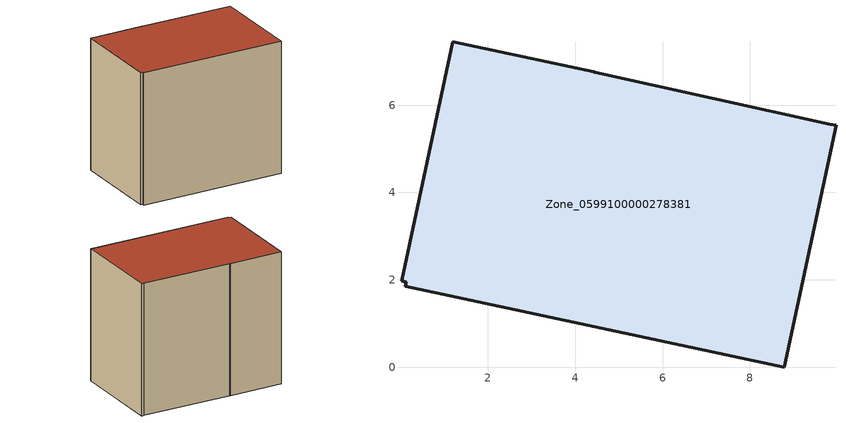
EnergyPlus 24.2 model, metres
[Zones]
Zone_0599100000278381
 floor ground (C_G): 0.13,1.94 0.02,1.98 1.2,7.45 4.42,6.76 4.45,6.75 9.83,5.57 9.97,5.54 8.79,0 0.11,1.86 z0
 wall outside (C_F): 0.02,1.98 0.13,1.94 0.11,1.86 8.79,0 9.97,5.54 9.83,5.57 4.45,6.75 4.42,6.76 1.2,7.45 0.02,1.98 z0:8.04
 roof outside (C_R): 9.83,5.57 4.45,6.75 4.42,6.76 1.2,7.45 0.02,1.98 0.13,1.94 0.11,1.86 8.79,0 9.97,5.54 z8.04
[BUILDING]
Pand.0599100000278381: North Axis=0; Terrain=City; Loads Convergence Tolerance Value=0.04; Temperature Convergence Tolerance Value=0.4; Solar Distribution=FullExterior; Maximum Number of Warmup Days=25; Minimum Number of Warmup Days=1
[Site:Location]
Rotterdam.The.Hague.AP_ZH_NLD Design_Conditions: Latitude=51.96; Longitude=4.45; Time Zone=1; Elevation=-4.5
[SITE:GROUNDTEMPERATURE:BUILDINGSURFACE]
18, 18, 18, 18, 18, 18, 18, 18, 18, 18, 18, 18
[MATERIAL] Thermal Absorptance=0.9; Solar Absorptance=0.7; Visible Absorptance=0.7
Name | Roughness | Thickness | Conductivity | Density | Specific Heat
G.TC.1975-1991 | MediumSmooth | 0.15 | 0.288461 | 540 | 1210
F.TC.1975-1991 | Rough | 0.3 | 0.230769 | 1920 | 840
R.TC.1975-1991 | MediumRough | 0.2 | 0.153846 | 1500 | 1000
[CONSTRUCTION]
C_G: G.TC.1975-1991
C_F: F.TC.1975-1991
C_R: R.TC.1975-1991
[ZONE]
Zone_0599100000278381: Type=1; Multiplier=1; Ceiling Height=Autocalculate; Volume=Autocalculate; Floor Area=autocalculate; Part of Total Floor Area=Yes
[ZONEINFILTRATION:DESIGNFLOWRATE]
Infil_Zone_0599100000278381: Zone or ZoneList or Space or SpaceList=Zone_0599100000278381; Schedule=AlwaysOn; Design Flow Rate Calculation Method=Flow/Area; Flow Rate per Floor Area=0.003; Constant Term Coefficient=1; Temperature Term Coefficient=0; Velocity Term Coefficient=0; Velocity Squared Term Coefficient=0
[HVACTEMPLATE:ZONE:IDEALLOADSAIRSYSTEM]
Zone_0599100000278381: Maximum Heating Supply Air Temperature=50; Minimum Cooling Supply Air Temperature=13; Maximum Heating Supply Air Humidity Ratio=0.0156; Minimum Cooling Supply Air Humidity Ratio=0.0077; Heating Limit=NoLimit; Cooling Limit=NoLimit; Dehumidification Control Type=ConstantSensibleHeatRatio; Cooling Sensible Heat Ratio=0.7; Dehumidification Setpoint=60; Humidification Control Type=None; Humidification Setpoint=30; Outdoor Air Method=None; Outdoor Air Flow Rate per Person=0.00944; Outdoor Air Flow Rate per Zone Floor Area=0; Outdoor Air Flow Rate per Zone=0; Demand Controlled Ventilation Type=None; Outdoor Air Economizer Type=NoEconomizer; Heat Recovery Type=None; Sensible Heat Recovery Effectiveness=0.7; Latent Heat Recovery Effectiveness=0.65
[ZONECONTROL:THERMOSTAT]
ThermostatControl_Zone_0599100000278381: Zone or ZoneList=Zone_0599100000278381; Control Type Schedule=DualSetpointControlType; Control 1=Thermostat_Zone_0599100000278381; Temperature Difference Between Cutout And Setpoint=0
[THERMOSTATSETPOINT:DUALSETPOINT]
Thermostat_Zone_0599100000278381: Heating Setpoint Temperature Schedule=HeatingSetpoint_Zone_0599100000278381; Cooling Setpoint Temperature Schedule=CoolingSetpoint_Zone_0599100000278381
[SCHEDULE:COMPACT]
HeatingSetpoint_Zone_0599100000278381: Through: 12/31, For: AllDays, Until: 24:00, 21
CoolingSetpoint_Zone_0599100000278381: Through: 12/31, For: AllDays, Until: 24:00, 24
DualSetpointControlType: Through: 12/31, For: AllDays, Until: 24:00, 4
AlwaysOn: Through: 12/31, For: AllDays, Until: 24:00, 1
